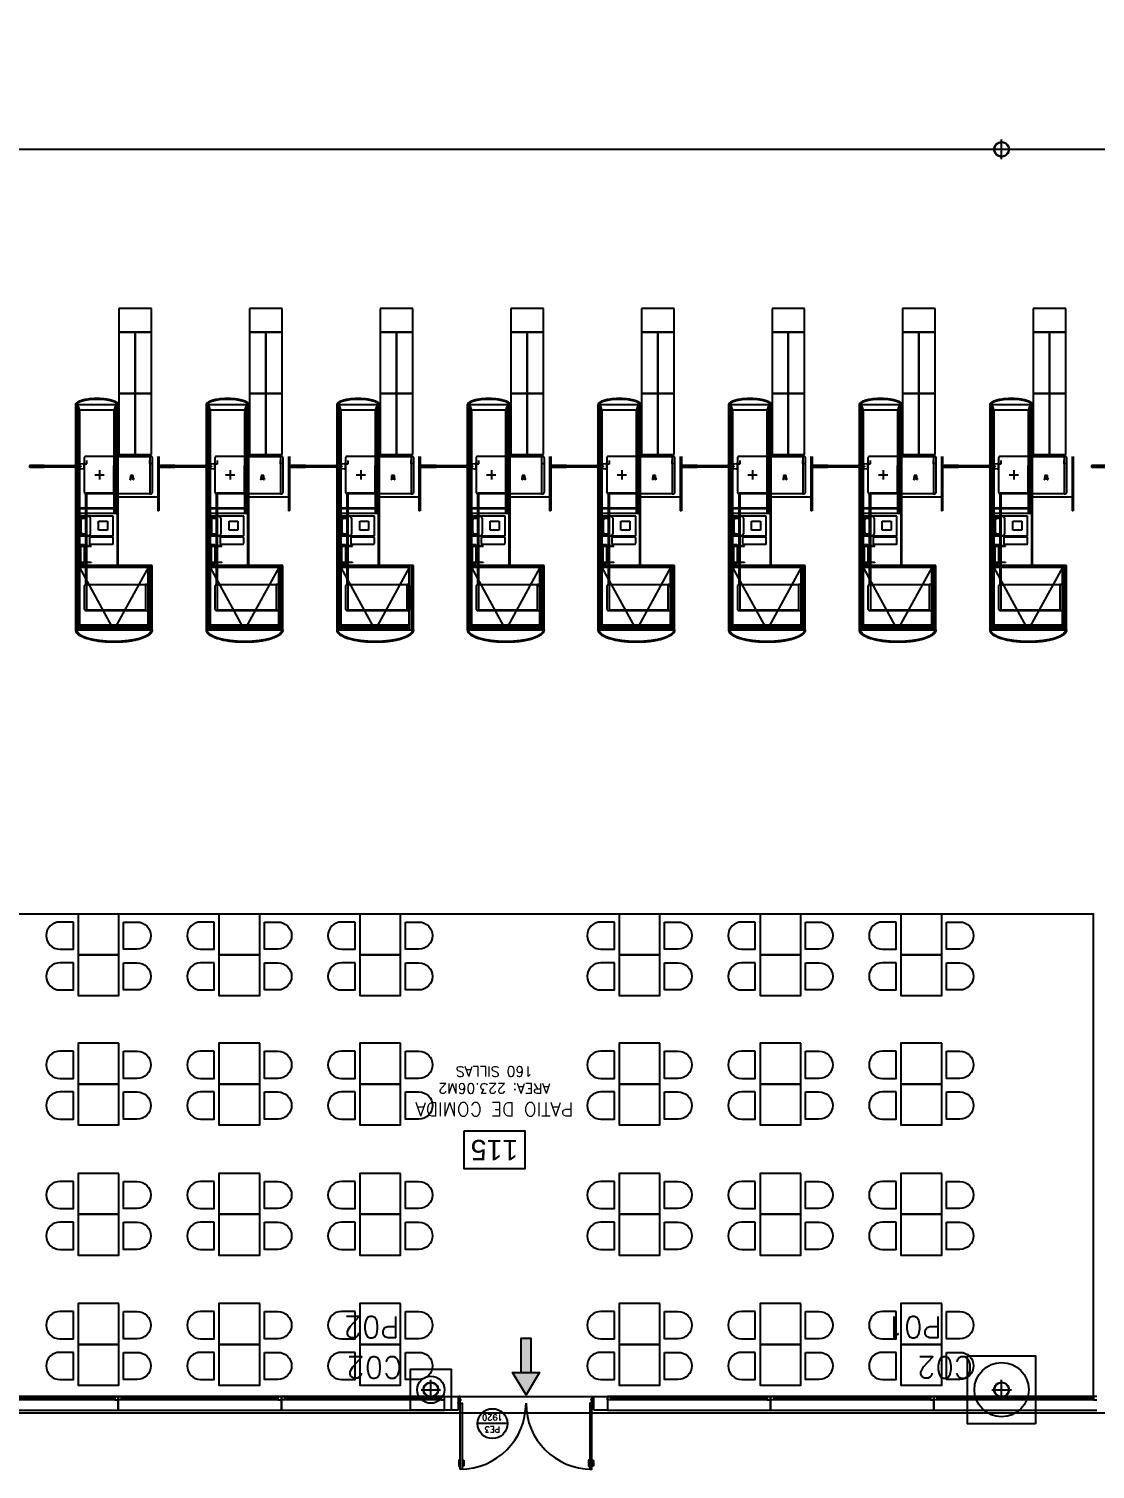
# Model space of a CAD drawing. Header units: millimetres. Extents: x 1478096 to 1808313, y 619971 to 762366.
# Drawn here: x 1575728 to 1591420, y 646398 to 667598 of the extents above; entities that cross this region are included whole.
import ezdxf
from ezdxf.enums import TextEntityAlignment as Align

# ---------------------------------------------------------------- set-up
doc = ezdxf.new("R2010")
doc.units = ezdxf.units.MM
doc.header["$LTSCALE"] = 10
for name, pattern in [('CENTERX2', [4, 2.5, -0.5, 0.5, -0.5]), ('RE-PLANTABASE(XREF)$0$CENTER', [50.8, 31.75, -6.35, 6.35, -6.35]), ('RE-PLANTABASE(XREF)$0$DASHED', [0.75, 0.5, -0.25])]:
    doc.linetypes.add(name, pattern=pattern)
for name, color, linetype in [('0-superficies', 7, 'Continuous'), ('0_Estructura', 251, 'Continuous'), ('COSTAN-CAM-EJES', 251, 'CENTERX2'), ('DC-ARQ-0 TEXT color rojo', 7, 'Continuous'), ('DC-ARQ-0 TEXTOS', 7, 'Continuous'), ('DC-ARQ-CAJAS', 8, 'Continuous'), ('DC-ARQ-CARPINTERIAS', 7, 'Continuous'), ('DC-ARQ-EQUIP.', 43, 'Continuous'), ('TXT CARPINTERIAS', 2, 'Continuous')]:
    doc.layers.add(name, color=color, linetype=linetype)
doc.styles.add('ROMANS', font='romans')
doc.styles.add('Romans-100', font='romans')
doc.styles.get("Standard").update_dxf_attribs({"font": 'ARIAL.TTF'})

# ---------------------------------------------------------------- blocks, each defined once
blk = doc.blocks.new('CAJAS')
at = {"layer": 'DC-ARQ-CAJAS', "color": 8}
for p, q in [((1578.851, 717.573), (1578.851, 716.623)), ((1579.963, 717.573), (1578.863, 717.573)), ((1578.863, 717.573), (1578.863, 716.623)), ((1578.881, 717.573), (1578.881, 716.623)), ((1578.911, 717.573), (1578.911, 716.623)), ((1578.911, 716.655), (1579.413, 717.573)), ((1579.915, 717.567), (1578.911, 717.567)), ((1579.915, 717.552), (1578.911, 717.552)), ((1579.915, 717.529), (1578.911, 717.529)), ((1579.915, 717.498), (1578.911, 717.498)), ((1579.413, 717.573), (1579.915, 716.655)), ((1579.915, 717.573), (1579.915, 715.888)), ((1579.945, 717.573), (1579.945, 715.888)), ((1579.963, 717.573), (1579.963, 715.888)), ((1579.975, 717.573), (1579.975, 715.888)), ((1578.851, 716.623), (1579.963, 716.623)), ((1578.911, 716.655), (1579.915, 716.655)), ((1579.351, 716.623), (1579.351, 715.888)), ((1579.363, 716.623), (1579.363, 715.888)), ((1579.852, 716.313), (1579.852, 716.593)), ((1579.852, 716.593), (1579.902, 716.593)), ((1579.902, 716.593), (1579.902, 716.313)), ((1579.424, 716.3), (1579.424, 716.215)), ((1579.902, 716.19), (1579.424, 716.19)), ((1579.424, 716.19), (1579.424, 715.898)), ((1579.764, 716.31), (1579.434, 716.31)), ((1579.434, 716.205), (1579.764, 716.205)), ((1579.761, 715.929), (1579.761, 716.159)), ((1579.774, 716.215), (1579.774, 716.3)), ((1579.781, 716.19), (1579.852, 716.19)), ((1579.902, 716.313), (1579.852, 716.313)), ((1579.902, 716.173), (1579.902, 716.19)), ((1579.902, 715.928), (1579.902, 716.16)), ((1579.51, 715.973), (1579.51, 716.104)), ((1579.51, 716.104), (1579.641, 716.104)), ((1579.641, 715.973), (1579.51, 715.973)), ((1579.641, 716.104), (1579.641, 715.973)), ((1579.902, 716.129), (1579.902, 715.959)), ((1578.751, 715.818), (1578.769, 715.818)), ((1578.751, 715.018), (1578.751, 715.818)), ((1578.769, 715.018), (1578.769, 715.818)), ((1579.351, 715.888), (1579.351, 715.803)), ((1579.351, 715.803), (1579.351, 714.258)), ((1579.363, 715.888), (1579.363, 715.803)), ((1579.381, 715.858), (1579.363, 715.858)), ((1579.363, 715.803), (1579.363, 714.258)), ((1579.381, 715.858), (1579.381, 714.258)), ((1579.381, 715.858), (1579.915, 715.858)), ((1579.411, 715.858), (1579.411, 714.338)), ((1579.411, 715.788), (1579.915, 715.788)), ((1579.411, 715.778), (1579.915, 715.778)), ((1579.424, 715.898), (1579.902, 715.898)), ((1579.852, 715.898), (1579.781, 715.898)), ((1579.902, 715.898), (1579.902, 715.915)), ((1579.915, 715.888), (1579.915, 715.803)), ((1579.915, 715.803), (1579.915, 714.338)), ((1579.945, 715.888), (1579.945, 715.803)), ((1579.945, 715.803), (1579.945, 714.258)), ((1579.963, 715.888), (1579.963, 715.803)), ((1579.963, 715.803), (1579.963, 714.258)), ((1579.975, 715.888), (1579.975, 715.803)), ((1579.975, 715.803), (1579.975, 714.258)), ((1578.751, 715.618), (1579.351, 715.618)), ((1579.351, 715.608), (1579.351, 715.008)), ((1579.351, 714.853), (1579.351, 714.254)), ((1579.381, 714.258), (1579.363, 714.258)), ((1579.411, 714.338), (1579.381, 714.258)), ((1579.381, 714.258), (1579.945, 714.258)), ((1579.411, 714.338), (1579.915, 714.338)), ((1579.915, 714.338), (1579.945, 714.258)), ((1579.945, 714.258), (1579.963, 714.258))]:
    blk.add_line(p, q, dxfattribs=at)
at = {"layer": 'DC-ARQ-CAJAS', "color": 8, "linetype": 'RE-PLANTABASE(XREF)$0$DASHED', "ltscale": 5}
for p, q in [((1578.908, 717.261), (1578.908, 716.931)), ((1579.825, 717.286), (1578.933, 717.286)), ((1578.95, 716.906), (1578.95, 717.283)), ((1578.95, 717.283), (1579.81, 717.283)), ((1579.81, 717.283), (1579.81, 716.906)), ((1579.85, 716.931), (1579.85, 717.261)), ((1578.933, 716.906), (1578.948, 716.906)), ((1578.948, 716.906), (1578.948, 716.931)), ((1579.81, 716.906), (1578.95, 716.906)), ((1579.81, 716.931), (1579.81, 716.906)), ((1579.81, 716.906), (1579.825, 716.906)), ((1579.81, 716.906), (1579.81, 715.568)), ((1579.83, 716.906), (1579.81, 716.906)), ((1579.83, 715.568), (1579.83, 716.906)), ((1578.846, 715.543), (1578.846, 715.043)), ((1578.886, 715.568), (1578.871, 715.568)), ((1578.886, 715.543), (1578.886, 715.568)), ((1578.886, 715.568), (1579.381, 715.568)), ((1578.886, 715.02), (1578.886, 715.568)), ((1579.381, 715.568), (1579.381, 715.02)), ((1579.413, 715.568), (1579.381, 715.568)), ((1579.381, 715.568), (1579.381, 715.043)), ((1579.413, 715.543), (1579.413, 715.568)), ((1579.413, 715.543), (1579.413, 715.152)), ((1579.414, 715.555), (1579.414, 715.568)), ((1579.414, 715.568), (1579.807, 715.568)), ((1579.807, 715.555), (1579.414, 715.555)), ((1579.807, 715.568), (1579.807, 715.555)), ((1579.825, 715.568), (1579.81, 715.568)), ((1579.81, 715.568), (1579.81, 715.543)), ((1579.81, 715.568), (1579.83, 715.568)), ((1579.85, 715.043), (1579.85, 715.543)), ((1578.846, 715.143), (1578.846, 715.128)), ((1578.846, 715.128), (1578.885, 715.128)), ((1578.885, 715.128), (1578.885, 715.078)), ((1579.413, 715.154), (1579.381, 715.154)), ((1579.413, 715.152), (1579.381, 715.152)), ((1579.85, 715.128), (1579.811, 715.128)), ((1579.811, 715.128), (1579.811, 715.078)), ((1579.85, 715.143), (1579.85, 715.128)), ((1578.871, 715.018), (1579.825, 715.018)), ((1579.381, 715.02), (1578.886, 715.02)), ((1579.381, 715.043), (1579.413, 715.043)), ((1579.413, 715.043), (1579.413, 715.068))]:
    blk.add_line(p, q, dxfattribs=at)
at = {"layer": 'DC-ARQ-CAJAS'}
for p, q in [((1579.747, 716.574), (1579.747, 716.58)), ((1579.747, 716.58), (1579.927, 716.58)), ((1579.927, 716.574), (1579.747, 716.574)), ((1579.927, 716.332), (1579.927, 716.582)), ((1579.927, 716.582), (1579.932, 716.582)), ((1579.927, 716.58), (1579.927, 716.574)), ((1579.932, 716.582), (1579.932, 716.332)), ((1579.927, 716.457), (1579.932, 716.457)), ((1579.927, 716.34), (1579.747, 716.34)), ((1579.747, 716.34), (1579.747, 716.334)), ((1579.747, 716.334), (1579.927, 716.334)), ((1579.823, 716.19), (1579.823, 715.898)), ((1579.923, 716.19), (1579.823, 716.19)), ((1579.838, 716.16), (1579.838, 716.173)), ((1579.838, 716.173), (1579.93, 716.173)), ((1579.93, 716.16), (1579.838, 716.16)), ((1579.923, 716.19), (1579.923, 716.173)), ((1579.923, 716.16), (1579.923, 715.928)), ((1579.927, 716.334), (1579.927, 716.34)), ((1579.932, 716.332), (1579.927, 716.332)), ((1579.93, 715.928), (1579.838, 715.928)), ((1579.838, 715.928), (1579.838, 715.915)), ((1579.823, 715.898), (1579.923, 715.898)), ((1579.838, 715.915), (1579.93, 715.915)), ((1579.923, 715.915), (1579.923, 715.898)), ((1579.129, 715.361), (1579.127, 715.359)), ((1579.127, 715.34), (1579.127, 715.359)), ((1579.129, 715.361), (1579.133, 715.361)), ((1579.131, 715.34), (1579.131, 715.3)), ((1579.171, 715.34), (1579.131, 715.34)), ((1579.131, 715.3), (1579.171, 715.3)), ((1579.133, 715.361), (1579.135, 715.359)), ((1579.135, 715.34), (1579.135, 715.359)), ((1579.169, 715.361), (1579.167, 715.359)), ((1579.167, 715.34), (1579.167, 715.359)), ((1579.169, 715.361), (1579.173, 715.361)), ((1579.171, 715.3), (1579.171, 715.34)), ((1579.173, 715.361), (1579.175, 715.359)), ((1579.175, 715.34), (1579.175, 715.359)), ((1579.868, 715.203), (1579.85, 715.203)), ((1579.85, 715.203), (1579.85, 715.165)), ((1579.85, 715.165), (1579.85, 715.128)), ((1579.85, 715.128), (1579.868, 715.128)), ((1579.904, 715.197), (1579.868, 715.203)), ((1579.868, 715.128), (1579.904, 715.133)), ((1579.911, 715.192), (1579.98, 715.192)), ((1579.98, 715.138), (1579.911, 715.138)), ((1579.98, 715.192), (1579.98, 715.138)), ((1579.98, 715.153), (1579.98, 715.178)), ((1579.98, 715.178), (1580.44, 715.178)), ((1580.44, 715.153), (1579.98, 715.153)), ((1580.44, 715.178), (1580.44, 715.153)), ((1580.649, 715.176), (1580.44, 715.176)), ((1580.44, 715.176), (1580.44, 715.154)), ((1580.44, 715.154), (1580.649, 715.154)), ((1578.86, 714.991), (1578.86, 714.091)), ((1579.1, 714.991), (1578.86, 714.991)), ((1579.1, 714.091), (1579.1, 714.991)), ((1579.1, 714.991), (1579.1, 714.091)), ((1579.34, 714.991), (1579.1, 714.991)), ((1579.34, 714.091), (1579.34, 714.991)), ((1578.86, 714.091), (1578.86, 713.191)), ((1579.1, 714.091), (1578.86, 714.091)), ((1578.86, 714.091), (1579.1, 714.091)), ((1579.1, 713.191), (1579.1, 714.091)), ((1579.1, 714.091), (1579.1, 713.191)), ((1579.34, 714.091), (1579.1, 714.091)), ((1579.1, 714.091), (1579.34, 714.091)), ((1579.34, 713.191), (1579.34, 714.091)), ((1578.86, 713.191), (1579.1, 713.191)), ((1578.86, 713.191), (1578.86, 712.841)), ((1579.34, 713.191), (1578.86, 713.191)), ((1579.1, 713.191), (1579.34, 713.191)), ((1579.34, 712.841), (1579.34, 713.191)), ((1578.86, 712.841), (1579.34, 712.841))]:
    blk.add_line(p, q, dxfattribs=at)
at = {"layer": 'DC-ARQ-CAJAS', "color": 8, "linetype": 'RE-PLANTABASE(XREF)$0$CENTER'}
for p, q in [((1579.695, 715.29), (1579.558, 715.29)), ((1579.626, 715.222), (1579.626, 715.359))]:
    blk.add_line(p, q, dxfattribs=at)
at = {"layer": 'DC-ARQ-CAJAS'}
for centre, radius in [((1579.93, 716.589, 0), 0.0065), ((1579.93, 716.326, 0), 0.0065), ((1579.138, 715.307, 0), 0.0025), ((1579.164, 715.307, 0), 0.0025), ((1579.905, 715.165, 0), 0.004)]:
    blk.add_circle(centre, radius, dxfattribs=at)
at = {"layer": 'DC-ARQ-CAJAS', "color": 8, "linetype": 'RE-PLANTABASE(XREF)$0$DASHED', "ltscale": 5}
blk.add_circle((1579.414, 715.571, 0), 0.0035, dxfattribs=at)
at = {"layer": 'DC-ARQ-CAJAS', "color": 4, "linetype": 'RE-PLANTABASE(XREF)$0$DASHED'}
blk.add_circle((1579.151, 715.32, 0), 0.004, dxfattribs=at)
at = {"layer": 'DC-ARQ-CAJAS', "color": 8, "linetype": 'RE-PLANTABASE(XREF)$0$DASHED', "ltscale": 5}
for centre, start, end in [((1578.933, 717.261), 90, 180), ((1579.825, 717.261), 0, 90), ((1578.933, 716.931), 180, 270), ((1579.825, 716.931), 270, 0), ((1578.871, 715.543), 90, 180), ((1579.825, 715.543), 0, 90), ((1578.871, 715.043), 180, 270), ((1579.825, 715.043), 270, 0)]:
    blk.add_arc(centre, 0.025, start, end, dxfattribs=at)
at = {"layer": 'DC-ARQ-CAJAS', "color": 8}
for centre, radius, start, end in [((1579.434, 716.3), 0.01, 90, 180), ((1579.434, 716.215), 0.01, 180, 270), ((1579.82, 716.143), 0.0614, 129.678, 164.6649), ((1579.764, 716.3), 0.01, 0, 90), ((1579.764, 716.215), 0.01, 270, 0), ((1579.827, 716.119), 0.0754, 46.3075, 70.8856), ((1579.827, 716.119), 0.0754, 7.7954, 33.4081), ((1579.823, 715.947), 0.0646, 195.6913, 229.2369), ((1579.826, 715.97), 0.0767, 326.7768, 351.9435), ((1579.826, 715.97), 0.0767, 289.7764, 314.1626)]:
    blk.add_arc(centre, radius, start, end, dxfattribs=at)
at = {"layer": 'DC-ARQ-CAJAS'}
for centre, radius, start, end in [((1579.93, 716.167), 0.0065, 270, 90), ((1579.93, 715.922), 0.0065, 270, 90), ((1579.151, 715.34), 0.024, 180, 0), ((1579.151, 715.348), 0.016, 180, 0), ((1579.151, 715.34), 0.016, 180, 0), ((1579.138, 715.333), 0.0025, 272.8222, 143.7906), ((1579.164, 715.333), 0.0025, 36.2094, 267.1778), ((1579.888, 715.165), 0.0357, 296.0467, 63.9533), ((1580.649, 715.165), 0.011, 270, 90)]:
    blk.add_arc(centre, radius, start, end, dxfattribs=at)
at = {"layer": 'DC-ARQ-CAJAS', "color": 4, "linetype": 'RE-PLANTABASE(XREF)$0$DASHED'}
for centre, start, end in [((1579.138, 715.333), 143.7906, 272.8222), ((1579.164, 715.333), 267.1778, 36.2094)]:
    blk.add_arc(centre, 0.0025, start, end, dxfattribs=at)
at = {"layer": 'DC-ARQ-CAJAS', "color": 8, "extrusion": (0, 0, -1)}
for centre, major_axis, ratio in [((1579.413, 717.573, 0), (0.55, 0), 0.309091), ((1579.663, 714.258, 0), (-0.3, 0), 0.276667)]:
    blk.add_ellipse(centre, major_axis=major_axis, ratio=ratio, start_param=3.141593, end_param=6.283185, dxfattribs=at)
at = {"layer": 'DC-ARQ-CAJAS', "color": 8}
for points, knots in [([(1578.851, 717.573, 0), (1578.851, 717.578, 0), (1578.851, 717.582, 0), (1578.853, 717.591, 0), (1578.855, 717.596, 0), (1578.858, 717.604, 0), (1578.861, 717.609, 0), (1578.866, 717.617, 0), (1578.869, 717.621, 0), (1578.876, 717.629, 0), (1578.88, 717.633, 0), (1578.893, 717.645, 0), (1578.904, 717.653, 0), (1578.928, 717.667, 0), (1578.941, 717.674, 0), (1578.971, 717.687, 0), (1578.987, 717.694, 0), (1579.022, 717.705, 0), (1579.041, 717.711, 0), (1579.081, 717.721, 0), (1579.101, 717.726, 0), (1579.145, 717.734, 0), (1579.168, 717.738, 0), (1579.215, 717.744, 0), (1579.239, 717.747, 0), (1579.288, 717.751, 0), (1579.313, 717.752, 0), (1579.364, 717.754, 0), (1579.389, 717.755, 0), (1579.448, 717.755, 0), (1579.482, 717.754, 0), (1579.548, 717.75, 0), (1579.58, 717.747, 0), (1579.643, 717.74, 0), (1579.673, 717.735, 0), (1579.725, 717.725, 0), (1579.748, 717.72, 0), (1579.79, 717.709, 0), (1579.81, 717.703, 0), (1579.847, 717.69, 0), (1579.864, 717.683, 0), (1579.895, 717.669, 0), (1579.909, 717.661, 0), (1579.929, 717.647, 0), (1579.937, 717.641, 0), (1579.949, 717.629, 0), (1579.954, 717.624, 0), (1579.962, 717.613, 0), (1579.965, 717.609, 0), (1579.97, 717.599, 0), (1579.971, 717.594, 0), (1579.974, 717.583, 0), (1579.975, 717.578, 0), (1579.975, 717.573, 0), (1579.975, 717.573, 0), (1579.975, 717.573, 0)], [0, 0, 0, 0, 0.065993, 0.065993, 0.131985, 0.131985, 0.197978, 0.197978, 0.26397, 0.26397, 0.329963, 0.329963, 0.468313, 0.468313, 0.606663, 0.606663, 0.745013, 0.745013, 0.883363, 0.883363, 1.021714, 1.021714, 1.160064, 1.160064, 1.298414, 1.298414, 1.436764, 1.436764, 1.575114, 1.575114, 1.756454, 1.756454, 1.937794, 1.937794, 2.119133, 2.119133, 2.268549, 2.268549, 2.417964, 2.417964, 2.56738, 2.56738, 2.716795, 2.716795, 2.825875, 2.825875, 2.915902, 2.915902, 2.991062, 2.991062, 3.066221, 3.066221, 3.141381, 3.141381, 3.141593, 3.141593, 3.141593, 3.141593]), ([(1579.975, 714.258, 0), (1579.975, 714.255, 0), (1579.974, 714.253, 0), (1579.973, 714.248, 0), (1579.972, 714.245, 0), (1579.97, 714.24, 0), (1579.969, 714.238, 0), (1579.966, 714.234, 0), (1579.964, 714.231, 0), (1579.96, 714.227, 0), (1579.958, 714.225, 0), (1579.952, 714.22, 0), (1579.948, 714.217, 0), (1579.939, 714.212, 0), (1579.934, 714.209, 0), (1579.923, 714.204, 0), (1579.918, 714.201, 0), (1579.905, 714.196, 0), (1579.898, 714.194, 0), (1579.88, 714.188, 0), (1579.869, 714.185, 0), (1579.843, 714.179, 0), (1579.83, 714.177, 0), (1579.802, 714.172, 0), (1579.787, 714.17, 0), (1579.757, 714.167, 0), (1579.741, 714.166, 0), (1579.709, 714.164, 0), (1579.693, 714.163, 0), (1579.655, 714.163, 0), (1579.633, 714.163, 0), (1579.589, 714.165, 0), (1579.568, 714.167, 0), (1579.53, 714.171, 0), (1579.514, 714.174, 0), (1579.483, 714.179, 0), (1579.468, 714.182, 0), (1579.444, 714.189, 0), (1579.433, 714.192, 0), (1579.413, 714.199, 0), (1579.405, 714.202, 0), (1579.391, 714.209, 0), (1579.385, 714.212, 0), (1579.375, 714.219, 0), (1579.371, 714.222, 0), (1579.364, 714.228, 0), (1579.362, 714.231, 0), (1579.358, 714.236, 0), (1579.356, 714.239, 0), (1579.353, 714.244, 0), (1579.352, 714.246, 0), (1579.351, 714.251, 0), (1579.351, 714.254, 0), (1579.351, 714.257, 0), (1579.351, 714.257, 0), (1579.351, 714.258, 0)], [0, 0, 0, 0, 0.062074, 0.062074, 0.124147, 0.124147, 0.186221, 0.186221, 0.248295, 0.248295, 0.310369, 0.310369, 0.413242, 0.413242, 0.516116, 0.516116, 0.618989, 0.618989, 0.721863, 0.721863, 0.882096, 0.882096, 1.042328, 1.042328, 1.202561, 1.202561, 1.362794, 1.362794, 1.523026, 1.523026, 1.742277, 1.742277, 1.961528, 1.961528, 2.141779, 2.141779, 2.32203, 2.32203, 2.473499, 2.473499, 2.624968, 2.624968, 2.73885, 2.73885, 2.852732, 2.852732, 2.930777, 2.930777, 3.008822, 3.008822, 3.068733, 3.068733, 3.128645, 3.128645, 3.141593, 3.141593, 3.141593, 3.141593])]:
    blk.add_open_spline(points, degree=3, knots=knots, dxfattribs=at)
blk = doc.blocks.new('CARP. PATIO COMIDAS')
at = {"layer": 'DC-ARQ-CARPINTERIAS'}
for p, q in [((1588.006, 729.867), (1587.996, 729.867)), ((1588.006, 729.853), (1587.996, 729.853)), ((1588.037, 729.867), (1588.047, 729.867)), ((1588.037, 729.853), (1588.047, 729.853)), ((1589.914, 729.867), (1589.904, 729.867)), ((1589.914, 729.853), (1589.904, 729.853)), ((1589.946, 729.867), (1589.955, 729.867)), ((1589.946, 729.853), (1589.955, 729.853)), ((1582.976, 729.055), (1580.576, 729.055)), ((1580.626, 728.905), (1580.576, 728.905)), ((1580.576, 728.855), (1580.626, 728.855)), ((1580.576, 728.855), (1582.976, 728.855)), ((1580.626, 728.905), (1582.926, 728.905)), ((1580.626, 728.855), (1580.626, 728.905)), ((1580.626, 728.855), (1580.626, 728.905)), ((1580.626, 728.88), (1582.926, 728.88)), ((1582.926, 728.855), (1580.626, 728.855)), ((1582.926, 728.905), (1582.926, 728.855)), ((1582.926, 728.905), (1582.976, 728.905)), ((1582.926, 728.855), (1582.926, 728.905)), ((1582.976, 728.855), (1582.926, 728.855)), ((1582.976, 728.855), (1582.976, 729.055)), ((1585.376, 729.055), (1582.976, 729.055)), ((1582.976, 729.055), (1582.976, 728.855)), ((1582.976, 728.905), (1582.976, 728.855)), ((1583.026, 728.905), (1582.976, 728.905)), ((1582.976, 728.905), (1582.976, 728.855)), ((1582.976, 728.855), (1583.026, 728.855)), ((1582.976, 728.855), (1585.376, 728.855)), ((1583.026, 728.905), (1585.326, 728.905)), ((1583.026, 728.855), (1583.026, 728.905)), ((1583.026, 728.855), (1583.026, 728.905)), ((1583.026, 728.88), (1585.326, 728.88)), ((1585.326, 728.855), (1583.026, 728.855)), ((1585.326, 728.905), (1585.326, 728.855)), ((1585.326, 728.905), (1585.376, 728.905)), ((1585.326, 728.855), (1585.326, 728.905)), ((1585.376, 728.855), (1585.326, 728.855)), ((1585.376, 728.855), (1585.376, 729.055)), ((1587.776, 729.055), (1585.376, 729.055)), ((1585.376, 729.055), (1585.376, 728.855)), ((1585.376, 728.905), (1585.376, 728.855)), ((1585.426, 728.905), (1585.376, 728.905)), ((1585.376, 728.905), (1585.376, 728.855)), ((1585.376, 728.855), (1585.426, 728.855)), ((1585.376, 728.855), (1587.776, 728.855)), ((1585.426, 728.905), (1587.726, 728.905)), ((1585.426, 728.855), (1585.426, 728.905)), ((1585.426, 728.855), (1585.426, 728.905)), ((1585.426, 728.88), (1587.726, 728.88)), ((1587.726, 728.855), (1585.426, 728.855)), ((1587.726, 728.905), (1587.726, 728.855)), ((1587.726, 728.905), (1587.776, 728.905)), ((1587.726, 728.855), (1587.726, 728.905)), ((1587.776, 728.855), (1587.726, 728.855)), ((1587.776, 729.055), (1587.976, 729.055)), ((1587.776, 728.855), (1587.776, 729.055)), ((1587.776, 728.855), (1587.776, 729.055)), ((1587.776, 728.905), (1587.776, 728.855)), ((1587.976, 728.855), (1587.776, 728.855)), ((1587.976, 729.055), (1587.976, 728.855)), ((1589.976, 729.055), (1590.176, 729.055)), ((1589.976, 728.855), (1589.976, 729.055)), ((1590.176, 728.855), (1589.976, 728.855)), ((1590.176, 729.055), (1590.176, 728.855)), ((1592.576, 729.055), (1590.176, 729.055)), ((1590.176, 729.055), (1590.176, 728.855)), ((1590.226, 728.905), (1590.176, 728.905)), ((1590.176, 728.905), (1590.176, 728.855)), ((1590.176, 728.855), (1590.226, 728.855)), ((1590.176, 728.855), (1592.576, 728.855)), ((1590.226, 728.905), (1592.526, 728.905)), ((1590.226, 728.855), (1590.226, 728.905)), ((1590.226, 728.855), (1590.226, 728.905)), ((1590.226, 728.88), (1592.526, 728.88)), ((1592.526, 728.855), (1590.226, 728.855)), ((1592.526, 728.905), (1592.526, 728.855)), ((1592.526, 728.905), (1592.576, 728.905)), ((1592.526, 728.855), (1592.526, 728.905)), ((1592.576, 728.855), (1592.526, 728.855)), ((1592.576, 728.855), (1592.576, 729.055)), ((1594.976, 729.055), (1592.576, 729.055)), ((1592.576, 729.055), (1592.576, 728.855)), ((1592.576, 728.905), (1592.576, 728.855)), ((1592.626, 728.905), (1592.576, 728.905)), ((1592.576, 728.905), (1592.576, 728.855)), ((1592.576, 728.855), (1592.626, 728.855)), ((1592.576, 728.855), (1594.976, 728.855)), ((1592.626, 728.905), (1594.926, 728.905)), ((1592.626, 728.855), (1592.626, 728.905)), ((1592.626, 728.855), (1592.626, 728.905)), ((1592.626, 728.88), (1594.926, 728.88)), ((1594.926, 728.855), (1592.626, 728.855)), ((1594.926, 728.905), (1594.926, 728.855)), ((1594.926, 728.905), (1594.976, 728.905)), ((1594.926, 728.855), (1594.926, 728.905)), ((1594.976, 728.855), (1594.926, 728.855)), ((1594.976, 728.855), (1594.976, 729.055)), ((1597.376, 729.055), (1594.976, 729.055)), ((1594.976, 729.055), (1594.976, 728.855)), ((1594.976, 728.905), (1594.976, 728.855)), ((1595.026, 728.905), (1594.976, 728.905)), ((1594.976, 728.905), (1594.976, 728.855)), ((1594.976, 728.855), (1595.026, 728.855)), ((1594.976, 728.855), (1597.376, 728.855)), ((1595.026, 728.905), (1597.326, 728.905)), ((1595.026, 728.855), (1595.026, 728.905)), ((1595.026, 728.855), (1595.026, 728.905)), ((1595.026, 728.88), (1597.326, 728.88)), ((1597.326, 728.855), (1595.026, 728.855))]:
    blk.add_line(p, q, dxfattribs=at)
for points in [[(1588.006, 728.955), (1588.037, 728.955), (1588.037, 729.925), (1588.006, 729.925), (1588.006, 728.955)], [(1589.946, 728.955), (1589.914, 728.955), (1589.914, 729.925), (1589.946, 729.925), (1589.946, 728.955)], [(1587.976, 728.955), (1587.976, 728.945), (1587.986, 728.945), (1587.986, 728.955), (1588.006, 728.955), (1588.006, 728.91), (1588.016, 728.91), (1588.016, 728.9), (1588.006, 728.9), (1588.006, 728.855), (1587.986, 728.855), (1587.986, 728.865), (1587.976, 728.865), (1587.976, 728.855)], [(1589.976, 728.955), (1589.976, 728.945), (1589.966, 728.945), (1589.966, 728.955), (1589.946, 728.955), (1589.946, 728.91), (1589.936, 728.91), (1589.936, 728.9), (1589.946, 728.9), (1589.946, 728.855), (1589.966, 728.855), (1589.966, 728.865), (1589.976, 728.865), (1589.976, 728.855)]]:
    blk.add_lwpolyline(points, dxfattribs=at)
for points in [[(1587.989, 729.878), (1587.992, 729.878, -0.414214), (1587.996, 729.874), (1587.996, 729.796, -0.414214), (1587.992, 729.793), (1587.989, 729.793, -0.414214), (1587.985, 729.796), (1587.985, 729.874, -0.414214)], [(1588.054, 729.878), (1588.051, 729.878, 0.414214), (1588.047, 729.874), (1588.047, 729.796, 0.414214), (1588.051, 729.793), (1588.054, 729.793, 0.414214), (1588.058, 729.796), (1588.058, 729.874, 0.414214)], [(1589.897, 729.878), (1589.9, 729.878, -0.414214), (1589.904, 729.874), (1589.904, 729.796, -0.414214), (1589.9, 729.793), (1589.897, 729.793, -0.414214), (1589.893, 729.796), (1589.893, 729.874, -0.414214)], [(1589.962, 729.878), (1589.959, 729.878, 0.414214), (1589.955, 729.874), (1589.955, 729.796, 0.414214), (1589.959, 729.793), (1589.962, 729.793, 0.414214), (1589.966, 729.796), (1589.966, 729.874, 0.414214)]]:
    blk.add_lwpolyline(points, format="xyb", close=True, dxfattribs=at)
for centre, start, end in [((1588.006, 728.955), 0, 90), ((1589.946, 728.955), 90, 180)]:
    blk.add_arc(centre, 0.97, start, end, dxfattribs=at)
blk = doc.blocks.new('SIMB-CAR')
blk.add_line((-0.5, 0), (0.5, 0))
blk.add_circle((0, 0), 0.5)
at = {"style": 'ROMANS'}
for tag, p in [('TIPO', (0, 0.192)), ('NUMERO', (0, -0.205))]:
    blk.add_attdef(tag, text='', height=0.2, dxfattribs=at).set_placement(p, align=Align.MIDDLE)

msp = doc.modelspace()

# ---------------------------------------------------------------- hatches: boundary and pattern name
at = {"layer": '0_Estructura'}
h = msp.add_hatch(dxfattribs=at)
h.set_pattern_fill('ANSI31', color=1, scale=2, angle=-180, style=0)
h.set_pattern_definition([(225, (3139497.719, 1202229.881), (4.49012806, -4.49012806), [])])
h.paths.add_polyline_path([(1589932.649, 665824.187, 1), (1590152.649, 665824.187, 1)])
h.paths.add_polyline_path([(1589937.449, 665824.187, 1), (1590147.849, 665824.187, 1)], flags=16)
h = msp.add_hatch(dxfattribs=at)
h.set_pattern_fill('ANSI31', color=256, scale=2, angle=-180, style=0)
h.set_pattern_definition([(225, (3131098.8196, 1183973.863), (4.49012806, -4.49012806), [])])
h.paths.add_polyline_path([(1581533.749, 647568.169, 1), (1581753.749, 647568.169, 1)])
h.paths.add_polyline_path([(1581538.549, 647568.169, 1), (1581748.949, 647568.169, 1)], flags=16)
h = msp.add_hatch(dxfattribs=at)
h.set_pattern_fill('ANSI31', color=256, scale=2, angle=-180, style=0)
h.set_pattern_definition([(225, (3139497.7186, 1183973.863), (4.49012806, -4.49012806), [])])
h.paths.add_polyline_path([(1589932.648, 647568.169, 1), (1590152.648, 647568.169, 1)])
h.paths.add_polyline_path([(1589937.448, 647568.169, 1), (1590147.848, 647568.169, 1)], flags=16)
at = {"layer": 'DC-ARQ-0 TEXT color rojo'}
h = msp.add_hatch(color=256, dxfattribs=at)
h.dxf.hatch_style = 1
h.paths.add_polyline_path([(1583119.641, 647822.386), (1583119.641, 648322.386), (1582969.641, 648322.386), (1582969.641, 647822.386)])
h.paths.add_polyline_path([(1583044.641, 647822.386), (1583244.641, 647822.386), (1583044.642, 647494.786), (1582844.642, 647822.386)])

# ---------------------------------------------------------------- linework, layer by layer
at = {"layer": '0-superficies'}
msp.add_lwpolyline([(1524855.031, 647228.149), (1641041.817, 647228.17), (1641041.817, 674744.562), (1649131.454, 674744.878), (1649131.448, 735136.985), (1641041.817, 735136.983), (1641041.817, 738426.962), (1522042.066, 738427.02)], dxfattribs=at)
msp.add_lwpolyline([(1591394.642, 647468.191), (1591394.642, 651536.029), (1591394.642, 654568.17), (1564695.044, 654568.17), (1564695.044, 651568.17), (1564145.044, 651568.17), (1564145.044, 647468.173)], close=True, dxfattribs=at)
at = {"layer": '0_Estructura', "color": 1}
for p, q in [((1590042.649, 665680.497), (1590042.649, 665967.878)), ((1589898.958, 665824.187), (1590186.34, 665824.187))]:
    msp.add_line(p, q, dxfattribs=at)
at = {"layer": '0_Estructura'}
for p, q in [((1581643.749, 647424.478), (1581643.749, 647711.86)), ((1590042.648, 647424.478), (1590042.648, 647711.86)), ((1581500.059, 647568.169), (1581787.44, 647568.169)), ((1589898.958, 647568.169), (1590186.339, 647568.169))]:
    msp.add_line(p, q, dxfattribs=at)
for points in [[(1581943.749, 647268.17), (1581343.749, 647268.17), (1581343.749, 647868.17), (1581943.749, 647868.17)], [(1590542.648, 647068.17), (1589542.648, 647068.17), (1589542.648, 648068.17), (1590542.648, 648068.17)]]:
    msp.add_lwpolyline(points, close=True, dxfattribs=at)
at = {"layer": '0_Estructura', "color": 1}
for radius in [110, 105.2]:
    msp.add_circle((1590042.649, 665824.187), radius, dxfattribs=at)
at = {"layer": '0_Estructura'}
for centre, radius in [((1590042.648, 647568.17), 400), ((1581643.749, 647568.17), 200), ((1581643.749, 647568.169), 110), ((1581643.749, 647568.169), 105.2), ((1590042.648, 647568.169), 110), ((1590042.648, 647568.169), 105.2)]:
    msp.add_circle(centre, radius, dxfattribs=at)
at = {"layer": 'COSTAN-CAM-EJES', "const_width": 25}
msp.add_lwpolyline([(1478108.728, 665824.186), (1676824.92, 665824.186)], dxfattribs=at)
at = {"layer": 'DC-ARQ-0 TEXT color rojo'}
for points in [[(1583119.641, 647822.386), (1583119.641, 648322.386), (1582969.641, 648322.386), (1582969.641, 647822.386)], [(1583044.641, 647822.386), (1583244.641, 647822.386), (1583044.642, 647494.786), (1583044.642, 647494.786), (1582844.642, 647822.386)]]:
    msp.add_lwpolyline(points, close=True, dxfattribs=at)
at = {"layer": 'DC-ARQ-0 TEXTOS'}
msp.add_lwpolyline([(1582129.873, 651371.958), (1582129.873, 650821.958), (1583029.873, 650821.958), (1583029.873, 651371.958)], close=True, dxfattribs=at)
at = {"layer": 'DC-ARQ-EQUIP.'}
for points in [[(1576383.409, 654451.621), (1576183.409, 654451.621, 0.414213562), (1575983.409, 654251.621), (1575983.409, 654251.621, 0.414213562), (1576183.409, 654051.621), (1576383.409, 654051.621)], [(1577122.153, 654451.621), (1577322.153, 654451.621, -0.414213562), (1577522.153, 654251.621), (1577522.153, 654251.621, -0.414213562), (1577322.153, 654051.621), (1577122.153, 654051.621)], [(1578456.626, 654451.621), (1578256.626, 654451.621, 0.414213562), (1578056.626, 654251.621), (1578056.626, 654251.621, 0.414213562), (1578256.626, 654051.621), (1578456.626, 654051.621)], [(1579195.37, 654451.621), (1579395.37, 654451.621, -0.414213562), (1579595.37, 654251.621), (1579595.37, 654251.621, -0.414213562), (1579395.37, 654051.621), (1579195.37, 654051.621)], [(1580529.844, 654451.621), (1580329.844, 654451.621, 0.414213562), (1580129.844, 654251.621), (1580129.844, 654251.621, 0.414213562), (1580329.844, 654051.621), (1580529.844, 654051.621)], [(1581268.588, 654451.621), (1581468.588, 654451.621, -0.414213562), (1581668.588, 654251.621), (1581668.588, 654251.621, -0.414213562), (1581468.588, 654051.621), (1581268.588, 654051.621)], [(1584344.908, 654451.621), (1584144.908, 654451.621, 0.414213562), (1583944.908, 654251.621), (1583944.908, 654251.621, 0.414213562), (1584144.908, 654051.621), (1584344.908, 654051.621)], [(1585083.652, 654451.621), (1585283.652, 654451.621, -0.414213562), (1585483.652, 654251.621), (1585483.652, 654251.621, -0.414213562), (1585283.652, 654051.621), (1585083.652, 654051.621)], [(1586418.126, 654451.621), (1586218.126, 654451.621, 0.414213562), (1586018.126, 654251.621), (1586018.126, 654251.621, 0.414213562), (1586218.126, 654051.621), (1586418.126, 654051.621)], [(1587156.87, 654451.621), (1587356.87, 654451.621, -0.414213562), (1587556.87, 654251.621), (1587556.87, 654251.621, -0.414213562), (1587356.87, 654051.621), (1587156.87, 654051.621)], [(1588491.343, 654451.621), (1588291.343, 654451.621, 0.414213562), (1588091.343, 654251.621), (1588091.343, 654251.621, 0.414213562), (1588291.343, 654051.621), (1588491.343, 654051.621)], [(1589230.087, 654451.621), (1589430.087, 654451.621, -0.414213562), (1589630.087, 654251.621), (1589630.087, 654251.621, -0.414213562), (1589430.087, 654051.621), (1589230.087, 654051.621)], [(1576383.409, 653851.621), (1576183.409, 653851.621, 0.414213562), (1575983.409, 653651.621), (1575983.409, 653651.621, 0.414213562), (1576183.409, 653451.621), (1576383.409, 653451.621)], [(1577122.153, 653851.621), (1577322.153, 653851.621, -0.414213562), (1577522.153, 653651.621), (1577522.153, 653651.621, -0.414213562), (1577322.153, 653451.621), (1577122.153, 653451.621)], [(1578456.626, 653851.621), (1578256.626, 653851.621, 0.414213562), (1578056.626, 653651.621), (1578056.626, 653651.621, 0.414213562), (1578256.626, 653451.621), (1578456.626, 653451.621)], [(1579195.37, 653851.621), (1579395.37, 653851.621, -0.414213562), (1579595.37, 653651.621), (1579595.37, 653651.621, -0.414213562), (1579395.37, 653451.621), (1579195.37, 653451.621)], [(1580529.844, 653851.621), (1580329.844, 653851.621, 0.414213562), (1580129.844, 653651.621), (1580129.844, 653651.621, 0.414213562), (1580329.844, 653451.621), (1580529.844, 653451.621)], [(1581268.588, 653851.621), (1581468.588, 653851.621, -0.414213562), (1581668.588, 653651.621), (1581668.588, 653651.621, -0.414213562), (1581468.588, 653451.621), (1581268.588, 653451.621)], [(1584344.908, 653851.621), (1584144.908, 653851.621, 0.414213562), (1583944.908, 653651.621), (1583944.908, 653651.621, 0.414213562), (1584144.908, 653451.621), (1584344.908, 653451.621)], [(1585083.652, 653851.621), (1585283.652, 653851.621, -0.414213562), (1585483.652, 653651.621), (1585483.652, 653651.621, -0.414213562), (1585283.652, 653451.621), (1585083.652, 653451.621)], [(1586418.126, 653851.621), (1586218.126, 653851.621, 0.414213562), (1586018.126, 653651.621), (1586018.126, 653651.621, 0.414213562), (1586218.126, 653451.621), (1586418.126, 653451.621)], [(1587156.87, 653851.621), (1587356.87, 653851.621, -0.414213562), (1587556.87, 653651.621), (1587556.87, 653651.621, -0.414213562), (1587356.87, 653451.621), (1587156.87, 653451.621)], [(1588491.343, 653851.621), (1588291.343, 653851.621, 0.414213562), (1588091.343, 653651.621), (1588091.343, 653651.621, 0.414213562), (1588291.343, 653451.621), (1588491.343, 653451.621)], [(1589230.087, 653851.621), (1589430.087, 653851.621, -0.414213562), (1589630.087, 653651.621), (1589630.087, 653651.621, -0.414213562), (1589430.087, 653451.621), (1589230.087, 653451.621)], [(1576383.409, 652549.89), (1576183.409, 652549.89, 0.414213562), (1575983.409, 652349.89), (1575983.409, 652349.89, 0.414213562), (1576183.409, 652149.89), (1576383.409, 652149.89)], [(1577122.153, 652549.89), (1577322.153, 652549.89, -0.414213562), (1577522.153, 652349.89), (1577522.153, 652349.89, -0.414213562), (1577322.153, 652149.89), (1577122.153, 652149.89)], [(1578456.626, 652549.89), (1578256.626, 652549.89, 0.414213562), (1578056.626, 652349.89), (1578056.626, 652349.89, 0.414213562), (1578256.626, 652149.89), (1578456.626, 652149.89)], [(1579195.37, 652549.89), (1579395.37, 652549.89, -0.414213562), (1579595.37, 652349.89), (1579595.37, 652349.89, -0.414213562), (1579395.37, 652149.89), (1579195.37, 652149.89)], [(1580529.844, 652549.89), (1580329.844, 652549.89, 0.414213562), (1580129.844, 652349.89), (1580129.844, 652349.89, 0.414213562), (1580329.844, 652149.89), (1580529.844, 652149.89)], [(1581268.588, 652549.89), (1581468.588, 652549.89, -0.414213562), (1581668.588, 652349.89), (1581668.588, 652349.89, -0.414213562), (1581468.588, 652149.89), (1581268.588, 652149.89)], [(1584344.909, 652549.89), (1584144.909, 652549.89, 0.414213562), (1583944.909, 652349.89), (1583944.909, 652349.89, 0.414213562), (1584144.909, 652149.89), (1584344.909, 652149.89)], [(1585083.653, 652549.89), (1585283.653, 652549.89, -0.414213562), (1585483.653, 652349.89), (1585483.653, 652349.89, -0.414213562), (1585283.653, 652149.89), (1585083.653, 652149.89)], [(1586418.126, 652549.89), (1586218.126, 652549.89, 0.414213562), (1586018.126, 652349.89), (1586018.126, 652349.89, 0.414213562), (1586218.126, 652149.89), (1586418.126, 652149.89)], [(1587156.87, 652549.89), (1587356.87, 652549.89, -0.414213562), (1587556.87, 652349.89), (1587556.87, 652349.89, -0.414213562), (1587356.87, 652149.89), (1587156.87, 652149.89)], [(1588491.343, 652549.89), (1588291.343, 652549.89, 0.414213562), (1588091.343, 652349.89), (1588091.343, 652349.89, 0.414213562), (1588291.343, 652149.89), (1588491.343, 652149.89)], [(1589230.087, 652549.89), (1589430.087, 652549.89, -0.414213562), (1589630.087, 652349.89), (1589630.087, 652349.89, -0.414213562), (1589430.087, 652149.89), (1589230.087, 652149.89)], [(1576383.409, 651949.89), (1576183.409, 651949.89, 0.414213562), (1575983.409, 651749.89), (1575983.409, 651749.89, 0.414213562), (1576183.409, 651549.89), (1576383.409, 651549.89)], [(1577122.153, 651949.89), (1577322.153, 651949.89, -0.414213562), (1577522.153, 651749.89), (1577522.153, 651749.89, -0.414213562), (1577322.153, 651549.89), (1577122.153, 651549.89)], [(1578456.626, 651949.89), (1578256.626, 651949.89, 0.414213562), (1578056.626, 651749.89), (1578056.626, 651749.89, 0.414213562), (1578256.626, 651549.89), (1578456.626, 651549.89)], [(1579195.37, 651949.89), (1579395.37, 651949.89, -0.414213562), (1579595.37, 651749.89), (1579595.37, 651749.89, -0.414213562), (1579395.37, 651549.89), (1579195.37, 651549.89)], [(1580529.844, 651949.89), (1580329.844, 651949.89, 0.414213562), (1580129.844, 651749.89), (1580129.844, 651749.89, 0.414213562), (1580329.844, 651549.89), (1580529.844, 651549.89)], [(1581268.588, 651949.89), (1581468.588, 651949.89, -0.414213562), (1581668.588, 651749.89), (1581668.588, 651749.89, -0.414213562), (1581468.588, 651549.89), (1581268.588, 651549.89)], [(1584344.909, 651949.89), (1584144.909, 651949.89, 0.414213562), (1583944.909, 651749.89), (1583944.909, 651749.89, 0.414213562), (1584144.909, 651549.89), (1584344.909, 651549.89)], [(1585083.653, 651949.89), (1585283.653, 651949.89, -0.414213562), (1585483.653, 651749.89), (1585483.653, 651749.89, -0.414213562), (1585283.653, 651549.89), (1585083.653, 651549.89)], [(1586418.126, 651949.89), (1586218.126, 651949.89, 0.414213562), (1586018.126, 651749.89), (1586018.126, 651749.89, 0.414213562), (1586218.126, 651549.89), (1586418.126, 651549.89)], [(1587156.87, 651949.89), (1587356.87, 651949.89, -0.414213562), (1587556.87, 651749.89), (1587556.87, 651749.89, -0.414213562), (1587356.87, 651549.89), (1587156.87, 651549.89)], [(1588491.343, 651949.89), (1588291.343, 651949.89, 0.414213562), (1588091.343, 651749.89), (1588091.343, 651749.89, 0.414213562), (1588291.343, 651549.89), (1588491.343, 651549.89)], [(1589230.087, 651949.89), (1589430.087, 651949.89, -0.414213562), (1589630.087, 651749.89), (1589630.087, 651749.89, -0.414213562), (1589430.087, 651549.89), (1589230.087, 651549.89)], [(1576383.409, 650633.99), (1576183.409, 650633.99, 0.414213562), (1575983.409, 650433.99), (1575983.409, 650433.99, 0.414213562), (1576183.409, 650233.99), (1576383.409, 650233.99)], [(1577122.153, 650633.99), (1577322.153, 650633.99, -0.414213562), (1577522.153, 650433.99), (1577522.153, 650433.99, -0.414213562), (1577322.153, 650233.99), (1577122.153, 650233.99)], [(1578456.626, 650633.99), (1578256.626, 650633.99, 0.414213562), (1578056.626, 650433.99), (1578056.626, 650433.99, 0.414213562), (1578256.626, 650233.99), (1578456.626, 650233.99)], [(1579195.37, 650633.99), (1579395.37, 650633.99, -0.414213562), (1579595.37, 650433.99), (1579595.37, 650433.99, -0.414213562), (1579395.37, 650233.99), (1579195.37, 650233.99)], [(1580529.844, 650633.99), (1580329.844, 650633.99, 0.414213562), (1580129.844, 650433.99), (1580129.844, 650433.99, 0.414213562), (1580329.844, 650233.99), (1580529.844, 650233.99)], [(1581268.588, 650633.99), (1581468.588, 650633.99, -0.414213562), (1581668.588, 650433.99), (1581668.588, 650433.99, -0.414213562), (1581468.588, 650233.99), (1581268.588, 650233.99)], [(1584344.909, 650633.99), (1584144.909, 650633.99, 0.414213562), (1583944.909, 650433.99), (1583944.909, 650433.99, 0.414213562), (1584144.909, 650233.99), (1584344.909, 650233.99)], [(1585083.653, 650633.99), (1585283.653, 650633.99, -0.414213562), (1585483.653, 650433.99), (1585483.653, 650433.99, -0.414213562), (1585283.653, 650233.99), (1585083.653, 650233.99)], [(1586418.126, 650633.99), (1586218.126, 650633.99, 0.414213562), (1586018.126, 650433.99), (1586018.126, 650433.99, 0.414213562), (1586218.126, 650233.99), (1586418.126, 650233.99)], [(1587156.87, 650633.99), (1587356.87, 650633.99, -0.414213562), (1587556.87, 650433.99), (1587556.87, 650433.99, -0.414213562), (1587356.87, 650233.99), (1587156.87, 650233.99)], [(1588491.343, 650633.99), (1588291.343, 650633.99, 0.414213562), (1588091.343, 650433.99), (1588091.343, 650433.99, 0.414213562), (1588291.343, 650233.99), (1588491.343, 650233.99)], [(1589230.087, 650633.99), (1589430.087, 650633.99, -0.414213562), (1589630.087, 650433.99), (1589630.087, 650433.99, -0.414213562), (1589430.087, 650233.99), (1589230.087, 650233.99)], [(1576383.409, 650033.99), (1576183.409, 650033.99, 0.414213562), (1575983.409, 649833.99), (1575983.409, 649833.99, 0.414213562), (1576183.409, 649633.99), (1576383.409, 649633.99)], [(1577122.153, 650033.99), (1577322.153, 650033.99, -0.414213562), (1577522.153, 649833.99), (1577522.153, 649833.99, -0.414213562), (1577322.153, 649633.99), (1577122.153, 649633.99)], [(1578456.626, 650033.99), (1578256.626, 650033.99, 0.414213562), (1578056.626, 649833.99), (1578056.626, 649833.99, 0.414213562), (1578256.626, 649633.99), (1578456.626, 649633.99)], [(1579195.37, 650033.99), (1579395.37, 650033.99, -0.414213562), (1579595.37, 649833.99), (1579595.37, 649833.99, -0.414213562), (1579395.37, 649633.99), (1579195.37, 649633.99)], [(1580529.844, 650033.99), (1580329.844, 650033.99, 0.414213562), (1580129.844, 649833.99), (1580129.844, 649833.99, 0.414213562), (1580329.844, 649633.99), (1580529.844, 649633.99)], [(1581268.588, 650033.99), (1581468.588, 650033.99, -0.414213562), (1581668.588, 649833.99), (1581668.588, 649833.99, -0.414213562), (1581468.588, 649633.99), (1581268.588, 649633.99)], [(1584344.909, 650033.99), (1584144.909, 650033.99, 0.414213562), (1583944.909, 649833.99), (1583944.909, 649833.99, 0.414213562), (1584144.909, 649633.99), (1584344.909, 649633.99)], [(1585083.653, 650033.99), (1585283.653, 650033.99, -0.414213562), (1585483.653, 649833.99), (1585483.653, 649833.99, -0.414213562), (1585283.653, 649633.99), (1585083.653, 649633.99)], [(1586418.126, 650033.99), (1586218.126, 650033.99, 0.414213562), (1586018.126, 649833.99), (1586018.126, 649833.99, 0.414213562), (1586218.126, 649633.99), (1586418.126, 649633.99)], [(1587156.87, 650033.99), (1587356.87, 650033.99, -0.414213562), (1587556.87, 649833.99), (1587556.87, 649833.99, -0.414213562), (1587356.87, 649633.99), (1587156.87, 649633.99)], [(1588491.343, 650033.99), (1588291.343, 650033.99, 0.414213562), (1588091.343, 649833.99), (1588091.343, 649833.99, 0.414213562), (1588291.343, 649633.99), (1588491.343, 649633.99)], [(1589230.087, 650033.99), (1589430.087, 650033.99, -0.414213562), (1589630.087, 649833.99), (1589630.087, 649833.99, -0.414213562), (1589430.087, 649633.99), (1589230.087, 649633.99)], [(1576383.409, 648718.09), (1576183.409, 648718.09, 0.414213562), (1575983.409, 648518.09), (1575983.409, 648518.09, 0.414213562), (1576183.409, 648318.09), (1576383.409, 648318.09)], [(1577122.153, 648718.09), (1577322.153, 648718.09, -0.414213562), (1577522.153, 648518.09), (1577522.153, 648518.09, -0.414213562), (1577322.153, 648318.09), (1577122.153, 648318.09)], [(1578456.626, 648718.09), (1578256.626, 648718.09, 0.414213562), (1578056.626, 648518.09), (1578056.626, 648518.09, 0.414213562), (1578256.626, 648318.09), (1578456.626, 648318.09)], [(1579195.37, 648718.09), (1579395.37, 648718.09, -0.414213562), (1579595.37, 648518.09), (1579595.37, 648518.09, -0.414213562), (1579395.37, 648318.09), (1579195.37, 648318.09)], [(1580529.844, 648718.09), (1580329.844, 648718.09, 0.414213562), (1580129.844, 648518.09), (1580129.844, 648518.09, 0.414213562), (1580329.844, 648318.09), (1580529.844, 648318.09)], [(1581268.588, 648718.09), (1581468.588, 648718.09, -0.414213562), (1581668.588, 648518.09), (1581668.588, 648518.09, -0.414213562), (1581468.588, 648318.09), (1581268.588, 648318.09)], [(1584344.909, 648718.09), (1584144.909, 648718.09, 0.414213562), (1583944.909, 648518.09), (1583944.909, 648518.09, 0.414213562), (1584144.909, 648318.09), (1584344.909, 648318.09)], [(1585083.653, 648718.09), (1585283.653, 648718.09, -0.414213562), (1585483.653, 648518.09), (1585483.653, 648518.09, -0.414213562), (1585283.653, 648318.09), (1585083.653, 648318.09)], [(1586418.126, 648718.09), (1586218.126, 648718.09, 0.414213562), (1586018.126, 648518.09), (1586018.126, 648518.09, 0.414213562), (1586218.126, 648318.09), (1586418.126, 648318.09)], [(1587156.87, 648718.09), (1587356.87, 648718.09, -0.414213562), (1587556.87, 648518.09), (1587556.87, 648518.09, -0.414213562), (1587356.87, 648318.09), (1587156.87, 648318.09)], [(1588491.343, 648718.09), (1588291.343, 648718.09, 0.414213562), (1588091.343, 648518.09), (1588091.343, 648518.09, 0.414213562), (1588291.343, 648318.09), (1588491.343, 648318.09)], [(1589230.087, 648718.09), (1589430.087, 648718.09, -0.414213562), (1589630.087, 648518.09), (1589630.087, 648518.09, -0.414213562), (1589430.087, 648318.09), (1589230.087, 648318.09)], [(1576383.409, 648118.09), (1576183.409, 648118.09, 0.414213562), (1575983.409, 647918.09), (1575983.409, 647918.09, 0.414213562), (1576183.409, 647718.09), (1576383.409, 647718.09)], [(1577122.153, 648118.09), (1577322.153, 648118.09, -0.414213562), (1577522.153, 647918.09), (1577522.153, 647918.09, -0.414213562), (1577322.153, 647718.09), (1577122.153, 647718.09)], [(1578456.626, 648118.09), (1578256.626, 648118.09, 0.414213562), (1578056.626, 647918.09), (1578056.626, 647918.09, 0.414213562), (1578256.626, 647718.09), (1578456.626, 647718.09)], [(1579195.37, 648118.09), (1579395.37, 648118.09, -0.414213562), (1579595.37, 647918.09), (1579595.37, 647918.09, -0.414213562), (1579395.37, 647718.09), (1579195.37, 647718.09)], [(1580529.844, 648118.09), (1580329.844, 648118.09, 0.414213562), (1580129.844, 647918.09), (1580129.844, 647918.09, 0.414213562), (1580329.844, 647718.09), (1580529.844, 647718.09)], [(1581268.588, 648118.09), (1581468.588, 648118.09, -0.414213562), (1581668.588, 647918.09), (1581668.588, 647918.09, -0.414213562), (1581468.588, 647718.09), (1581268.588, 647718.09)], [(1584344.909, 648118.09), (1584144.909, 648118.09, 0.414213562), (1583944.909, 647918.09), (1583944.909, 647918.09, 0.414213562), (1584144.909, 647718.09), (1584344.909, 647718.09)], [(1585083.653, 648118.09), (1585283.653, 648118.09, -0.414213562), (1585483.653, 647918.09), (1585483.653, 647918.09, -0.414213562), (1585283.653, 647718.09), (1585083.653, 647718.09)], [(1586418.126, 648118.09), (1586218.126, 648118.09, 0.414213562), (1586018.126, 647918.09), (1586018.126, 647918.09, 0.414213562), (1586218.126, 647718.09), (1586418.126, 647718.09)], [(1587156.87, 648118.09), (1587356.87, 648118.09, -0.414213562), (1587556.87, 647918.09), (1587556.87, 647918.09, -0.414213562), (1587356.87, 647718.09), (1587156.87, 647718.09)], [(1588491.343, 648118.09), (1588291.343, 648118.09, 0.414213562), (1588091.343, 647918.09), (1588091.343, 647918.09, 0.414213562), (1588291.343, 647718.09), (1588491.343, 647718.09)], [(1589230.087, 648118.09), (1589430.087, 648118.09, -0.414213562), (1589630.087, 647918.09), (1589630.087, 647918.09, -0.414213562), (1589430.087, 647718.09), (1589230.087, 647718.09)]]:
    msp.add_lwpolyline(points, format="xyb", close=True, dxfattribs=at)
for points in [[(1577052.781, 654568.17), (1576452.781, 654568.17), (1576452.781, 653968.17), (1577052.781, 653968.17)], [(1579125.998, 654568.17), (1578525.998, 654568.17), (1578525.998, 653968.17), (1579125.998, 653968.17)], [(1581199.216, 654568.17), (1580599.216, 654568.17), (1580599.216, 653968.17), (1581199.216, 653968.17)], [(1585014.28, 654568.17), (1584414.28, 654568.17), (1584414.28, 653968.17), (1585014.28, 653968.17)], [(1587087.498, 654568.17), (1586487.498, 654568.17), (1586487.498, 653968.17), (1587087.498, 653968.17)], [(1589160.715, 654568.17), (1588560.715, 654568.17), (1588560.715, 653968.17), (1589160.715, 653968.17)], [(1577052.781, 653968.17), (1576452.781, 653968.17), (1576452.781, 653368.17), (1577052.781, 653368.17)], [(1579125.998, 653968.17), (1578525.998, 653968.17), (1578525.998, 653368.17), (1579125.998, 653368.17)], [(1581199.216, 653968.17), (1580599.216, 653968.17), (1580599.216, 653368.17), (1581199.216, 653368.17)], [(1585014.28, 653968.17), (1584414.28, 653968.17), (1584414.28, 653368.17), (1585014.28, 653368.17)], [(1587087.498, 653968.17), (1586487.498, 653968.17), (1586487.498, 653368.17), (1587087.498, 653368.17)], [(1589160.715, 653968.17), (1588560.715, 653968.17), (1588560.715, 653368.17), (1589160.715, 653368.17)], [(1577052.781, 652666.44), (1576452.781, 652666.44), (1576452.781, 652066.44), (1577052.781, 652066.44)], [(1579125.998, 652666.44), (1578525.998, 652666.44), (1578525.998, 652066.44), (1579125.998, 652066.44)], [(1581199.216, 652666.44), (1580599.216, 652666.44), (1580599.216, 652066.44), (1581199.216, 652066.44)], [(1585014.281, 652666.44), (1584414.281, 652666.44), (1584414.281, 652066.44), (1585014.281, 652066.44)], [(1587087.498, 652666.44), (1586487.498, 652666.44), (1586487.498, 652066.44), (1587087.498, 652066.44)], [(1589160.715, 652666.44), (1588560.715, 652666.44), (1588560.715, 652066.44), (1589160.715, 652066.44)], [(1577052.781, 652066.44), (1576452.781, 652066.44), (1576452.781, 651466.44), (1577052.781, 651466.44)], [(1579125.998, 652066.44), (1578525.998, 652066.44), (1578525.998, 651466.44), (1579125.998, 651466.44)], [(1581199.216, 652066.44), (1580599.216, 652066.44), (1580599.216, 651466.44), (1581199.216, 651466.44)], [(1585014.281, 652066.44), (1584414.281, 652066.44), (1584414.281, 651466.44), (1585014.281, 651466.44)], [(1587087.498, 652066.44), (1586487.498, 652066.44), (1586487.498, 651466.44), (1587087.498, 651466.44)], [(1589160.715, 652066.44), (1588560.715, 652066.44), (1588560.715, 651466.44), (1589160.715, 651466.44)], [(1577052.781, 650750.54), (1576452.781, 650750.54), (1576452.781, 650150.54), (1577052.781, 650150.54)], [(1579125.998, 650750.54), (1578525.998, 650750.54), (1578525.998, 650150.54), (1579125.998, 650150.54)], [(1581199.216, 650750.54), (1580599.216, 650750.54), (1580599.216, 650150.54), (1581199.216, 650150.54)], [(1585014.281, 650750.54), (1584414.281, 650750.54), (1584414.281, 650150.54), (1585014.281, 650150.54)], [(1587087.498, 650750.54), (1586487.498, 650750.54), (1586487.498, 650150.54), (1587087.498, 650150.54)], [(1589160.715, 650750.54), (1588560.715, 650750.54), (1588560.715, 650150.54), (1589160.715, 650150.54)], [(1577052.781, 650150.54), (1576452.781, 650150.54), (1576452.781, 649550.54), (1577052.781, 649550.54)], [(1579125.998, 650150.54), (1578525.998, 650150.54), (1578525.998, 649550.54), (1579125.998, 649550.54)], [(1581199.216, 650150.54), (1580599.216, 650150.54), (1580599.216, 649550.54), (1581199.216, 649550.54)], [(1585014.281, 650150.54), (1584414.281, 650150.54), (1584414.281, 649550.54), (1585014.281, 649550.54)], [(1587087.498, 650150.54), (1586487.498, 650150.54), (1586487.498, 649550.54), (1587087.498, 649550.54)], [(1589160.715, 650150.54), (1588560.715, 650150.54), (1588560.715, 649550.54), (1589160.715, 649550.54)], [(1577052.781, 648834.64), (1576452.781, 648834.64), (1576452.781, 648234.64), (1577052.781, 648234.64)], [(1579125.998, 648834.64), (1578525.998, 648834.64), (1578525.998, 648234.64), (1579125.998, 648234.64)], [(1581199.216, 648834.64), (1580599.216, 648834.64), (1580599.216, 648234.64), (1581199.216, 648234.64)], [(1585014.281, 648834.64), (1584414.281, 648834.64), (1584414.281, 648234.64), (1585014.281, 648234.64)], [(1587087.498, 648834.64), (1586487.498, 648834.64), (1586487.498, 648234.64), (1587087.498, 648234.64)], [(1589160.715, 648834.64), (1588560.715, 648834.64), (1588560.715, 648234.64), (1589160.715, 648234.64)], [(1577052.781, 648234.64), (1576452.781, 648234.64), (1576452.781, 647634.64), (1577052.781, 647634.64)], [(1579125.998, 648234.64), (1578525.998, 648234.64), (1578525.998, 647634.64), (1579125.998, 647634.64)], [(1581199.216, 648234.64), (1580599.216, 648234.64), (1580599.216, 647634.64), (1581199.216, 647634.64)], [(1585014.281, 648234.64), (1584414.281, 648234.64), (1584414.281, 647634.64), (1585014.281, 647634.64)], [(1587087.498, 648234.64), (1586487.498, 648234.64), (1586487.498, 647634.64), (1587087.498, 647634.64)], [(1589160.715, 648234.64), (1588560.715, 648234.64), (1588560.715, 647634.64), (1589160.715, 647634.64)]]:
    msp.add_lwpolyline(points, close=True, dxfattribs=at)

# ---------------------------------------------------------------- block references
at = {"layer": 'DC-ARQ-CAJAS', "xscale": 1000, "yscale": 1000, "zscale": 1000, "rotation": 180}
for p in [(3156394.15, 1376323.114), (3158316.15, 1376323.114), (3160238.15, 1376323.114), (3162160.149, 1376323.114), (3164082.149, 1376323.114), (3164082.149, 1376323.114), (3166004.149, 1376323.114), (3167926.149, 1376323.114), (3169848.149, 1376323.114), (3172020.149, 1376323.114)]:
    msp.add_blockref('CAJAS', p, dxfattribs=at)
at = {"layer": 'DC-ARQ-CARPINTERIAS', "xscale": 1000, "yscale": 1000, "zscale": 1000, "rotation": 180}
msp.add_blockref('CARP. PATIO COMIDAS', (3172020.149, 1376323.114), dxfattribs=at)
at = {"layer": 'TXT CARPINTERIAS', "xscale": 440.0000000000546, "yscale": 440.0000000000546, "zscale": 440.0000000000546, "rotation": 180}
msp.add_blockref('SIMB-CAR', (1582550.675, 647068.827, 0.017), dxfattribs=at).add_auto_attribs({'NUMERO': '1920', 'TIPO': 'PE3'})

# ---------------------------------------------------------------- texts
at = {"layer": '0_Estructura', "char_height": 350, "attachment_point": 1, "rotation": 180.0000013, "style": 'Romans-100'}
for s, insert in [('{\\H0.9x;P02}', (1581184.747, 648331.431, 0)), ('{\\H0.9x;P01}', (1589161.608, 648331.431, 0.036)), ('{\\H0.9x;C02}', (1581223.941, 647737.624, -0.001)), ('{\\H0.9x;C02}', (1589622.84, 647737.624, -0.001))]:
    msp.add_mtext(s, dxfattribs=dict(at, insert=insert))
at = {"layer": 'DC-ARQ-0 TEXTOS', "attachment_point": 5, "rotation": 180}
for s, insert, char_height, width in [('{\\Fromans|c0;PATIO DE COMIDA\\P\\H0.75x;AREA: 223.06M2\\P160 SILLAS}', (1582579.873, 651960.574), 200, 3964.44731), ('115', (1582579.873, 651096.958), 300, 801.45132)]:
    msp.add_mtext(s, dxfattribs=dict(at, insert=insert, char_height=char_height, width=width))

doc.saveas('drawing.dxf')
